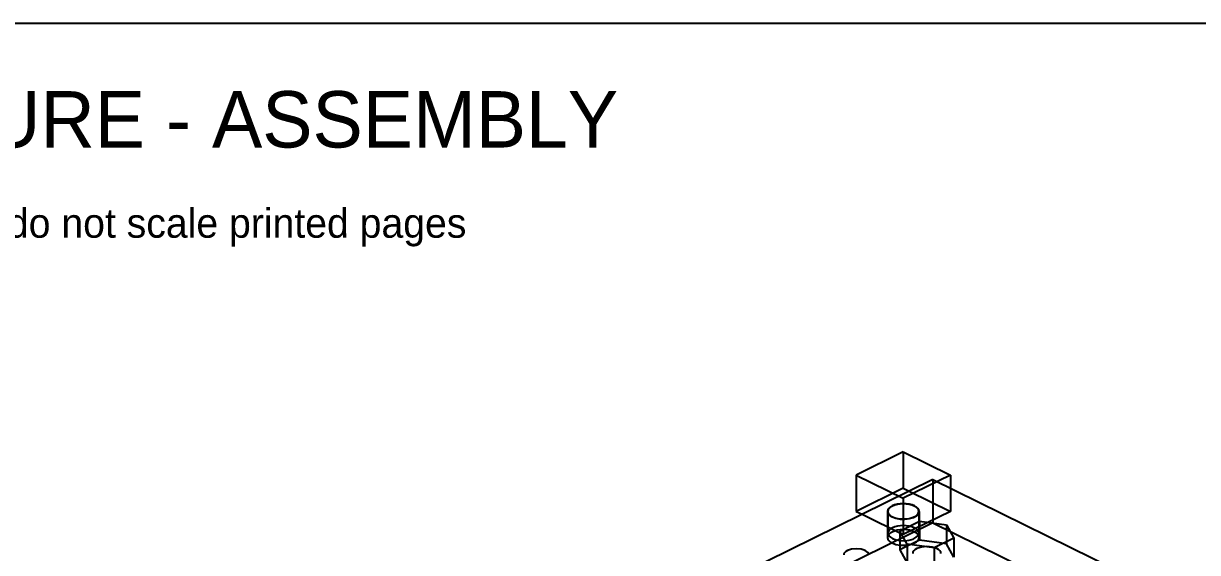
# Model space of a CAD drawing. Header units: millimetres. Extents: x 8 to 412, y 8 to 289.
# Drawn here: x 93.6 to 197.8, y 242.1 to 289 of the extents above; entities that cross this region are included whole.
import ezdxf

# ---------------------------------------------------------------- set-up
doc = ezdxf.new("R2010")
doc.units = ezdxf.units.MM
for name, color, linetype in [('HIDDEN', 8, 'Continuous'), ('OUTLINE', 7, 'Continuous'), ('TEXT', 7, 'Continuous')]:
    doc.layers.add(name, color=color, linetype=linetype)

msp = doc.modelspace()

# ---------------------------------------------------------------- linework, layer by layer
at = {"layer": 'HIDDEN'}
for points in [[(167.55, 248.94), (171.72, 246.89)], [(175.9, 248.94), (171.72, 246.89)], [(172.25, 247.53), (175.9, 245.73)], [(175.9, 247.79), (175.9, 245.73)], [(173.13, 245.73), (173.1, 245.86), (173.02, 245.99), (172.89, 246.11), (172.72, 246.22), (172.5, 246.3), (172.26, 246.37), (171.72, 246.42), (171.19, 246.37), (170.95, 246.3), (170.73, 246.22), (170.56, 246.11), (170.43, 245.99), (170.35, 245.86), (170.32, 245.73)], [(173.09, 245.73), (173.07, 245.86), (172.99, 245.99), (172.86, 246.1), (172.69, 246.2), (172.48, 246.29), (172.25, 246.35), (171.72, 246.4), (171.2, 246.35), (170.97, 246.29), (170.76, 246.2), (170.59, 246.1), (170.46, 245.99), (170.38, 245.86), (170.36, 245.73)], [(171.72, 246.89), (171.72, 243.67)], [(168.07, 245.47), (171.72, 243.67)], [(170.32, 245.73), (170.35, 245.59), (170.43, 245.46), (170.56, 245.34), (170.73, 245.24)], [(170.32, 245.73), (170.32, 243.41)], [(170.36, 245.73), (170.38, 245.6), (170.46, 245.47), (170.59, 245.35), (170.76, 245.25)], [(170.36, 245.73), (170.36, 243.8)], [(170.73, 245.24), (171.06, 245.12), (171.45, 245.05), (171.86, 245.04), (172.26, 245.09), (172.62, 245.19), (172.89, 245.34), (173.07, 245.53), (173.13, 245.73)], [(170.76, 245.25), (171.08, 245.14), (171.46, 245.07), (171.86, 245.06), (172.25, 245.11), (172.59, 245.21), (172.86, 245.35), (173.03, 245.53), (173.09, 245.73)], [(175.9, 245.73), (171.72, 243.67)], [(173.09, 245.73), (173.09, 243.8)], [(173.13, 245.73), (173.13, 243.41)], [(173.13, 243.41), (173.1, 243.55), (173.02, 243.68), (172.89, 243.8), (172.72, 243.9), (172.5, 243.99), (172.26, 244.05), (171.72, 244.11), (171.19, 244.05), (170.95, 243.99), (170.73, 243.9), (170.56, 243.8), (170.43, 243.68), (170.35, 243.55), (170.32, 243.41)], [(173.09, 243.8), (173.07, 243.93), (172.99, 244.06), (172.86, 244.17), (172.69, 244.28), (172.48, 244.36), (172.25, 244.42), (171.72, 244.47), (171.2, 244.42), (170.97, 244.36), (170.76, 244.28), (170.59, 244.17), (170.46, 244.06), (170.38, 243.93), (170.36, 243.8)], [(171.43, 243.99), (173.17, 244.85)], [(172.07, 242.81), (171.43, 243.99)], [(171.43, 243.99), (171.43, 242.31)], [(173.17, 244.85), (175.56, 244.53)], [(173.17, 244.85), (173.17, 243.18)], [(175.56, 244.53), (176.2, 243.36)], [(175.56, 244.53), (175.56, 242.86)], [(170.32, 243.41), (170.35, 243.28), (170.43, 243.15), (170.56, 243.03), (170.73, 242.93)], [(170.36, 243.8), (170.38, 243.67), (170.46, 243.54), (170.59, 243.43), (170.76, 243.32)], [(170.73, 242.93), (171.06, 242.8), (171.45, 242.74), (171.86, 242.73), (172.26, 242.78), (172.62, 242.88), (172.89, 243.03), (173.07, 243.21), (173.13, 243.41)], [(170.76, 243.32), (171.08, 243.21), (171.46, 243.14), (171.86, 243.13), (172.25, 243.18), (172.59, 243.28), (172.86, 243.43), (173.03, 243.6), (173.09, 243.8)], [(173.17, 243.18), (171.43, 242.31)], [(174.45, 242.49), (172.07, 242.81)], [(172.07, 242.81), (172.07, 241.14)], [(175.56, 242.86), (173.17, 243.18)], [(176.2, 243.36), (174.45, 242.49)], [(176.2, 241.68), (175.56, 242.86)], [(176.2, 243.36), (176.2, 241.68)], [(168.65, 241.87), (168.63, 241.98), (168.57, 242.08), (168.47, 242.17), (168.33, 242.26), (167.97, 242.38), (167.55, 242.42), (167.12, 242.38), (166.76, 242.26), (166.63, 242.17), (166.52, 242.08), (166.46, 241.98), (166.44, 241.87)], [(171.43, 242.31), (172.07, 241.14)], [(175.07, 242), (175.05, 242.12), (174.97, 242.24), (174.86, 242.34), (174.7, 242.44), (174.29, 242.57), (173.81, 242.62), (173.33, 242.57), (172.93, 242.44), (172.77, 242.34), (172.65, 242.24), (172.58, 242.12), (172.56, 242)], [(174.45, 242.49), (174.45, 240.82)]]:
    msp.add_lwpolyline(points, dxfattribs=at)
at = {"layer": 'OUTLINE'}
for points in [[(8, 8), (412, 8), (412, 289), (8, 289), (8, 8)], [(171.72, 251), (167.55, 248.94)], [(171.72, 251), (171.72, 247.79)], [(171.72, 251), (175.9, 248.94)], [(174.34, 248.56), (75.1, 199.7)], [(167.55, 248.94), (167.55, 245.73)], [(174.34, 248.56), (210.9, 230.56)], [(174.34, 248.56), (174.34, 244.7)], [(175.9, 248.94), (175.9, 247.79)], [(171.72, 247.79), (167.55, 245.73)], [(171.72, 247.79), (172.25, 247.53)], [(167.55, 245.73), (168.07, 245.47)], [(174.34, 244.7), (75.1, 195.84)], [(174.34, 244.7), (210.9, 226.7)]]:
    msp.add_lwpolyline(points, dxfattribs=at)

# ---------------------------------------------------------------- texts
at = {"layer": 'TEXT'}
for s, height, p in [('A01  |  AXIAL TEST FIXTURE - ASSEMBLY', 5, (15, 278)), ('Prototype Rev A | Units mm | Dimensions control; do not scale printed pages', 2.6, (15, 270))]:
    msp.add_text(s, height=height, dxfattribs=at).set_placement(p)

doc.saveas('drawing.dxf')
